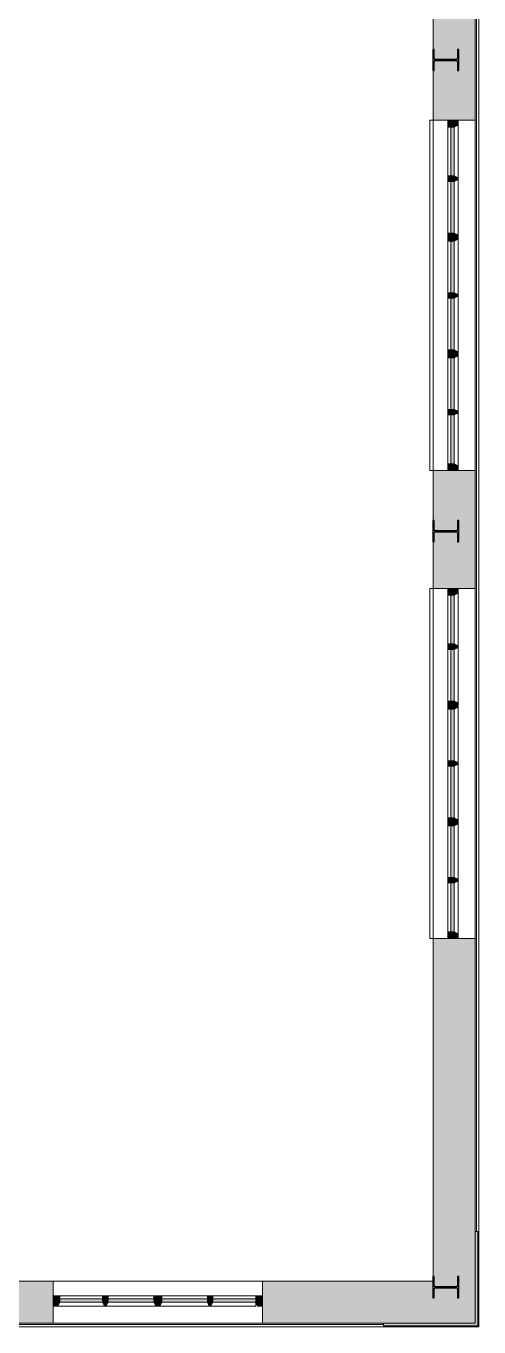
# Model space of a CAD drawing. Header units: inches. Extents: x -3803 to -1421, y -3454 to -210.
# Drawn here: x -1771.6 to -1633.3, y -3450.8 to -3053.3 of the extents above; entities that cross this region are included whole.
import ezdxf

# ---------------------------------------------------------------- set-up
doc = ezdxf.new("R2010")
doc.units = ezdxf.units.IN
doc.header["$MEASUREMENT"] = 0
for name, color, linetype, lineweight in [('A-GLAZ-CURT', 52, 'Continuous', 13), ('A-GLAZ-CWMG', 51, 'Continuous', 13), ('A-WALL', 113, 'Continuous', 13), ('A-WALL-PATT', 111, 'Continuous', 13), ('Q-CASE', 31, 'Continuous', 13), ('S-COLS', 52, 'Continuous', 13)]:
    doc.layers.add(name, color=color, linetype=linetype, lineweight=lineweight)

# ---------------------------------------------------------------- blocks, each defined once
blk = doc.blocks.new('_STL - Column - W Shape - 2017v1 - W8x24-1327150-DIMENSION PLAN - LEVEL 2 _579_ - 2__ - CAD')
at = {"layer": 'S-COLS'}
blk.add_hatch(color=130, dxfattribs=at).paths.add_polyline_path([(-3.25, 3.57), (-0.52, 3.57), (-0.24, 3.45), (-0.13, 3.18), (-0.13, -3.17), (-0.24, -3.45), (-0.52, -3.56), (-3.25, -3.56), (-3.25, -3.96), (3.25, -3.96), (3.25, -3.56), (0.51, -3.56), (0.24, -3.45), (0.12, -3.17), (0.12, 3.18), (0.24, 3.45), (0.51, 3.57), (3.25, 3.57), (3.25, 3.97), (-3.25, 3.97)], flags=0)
at = {"layer": 'S-COLS', "color": 253, "lineweight": 25}
for p, q in [((3.25, 3.97), (-3.25, 3.97)), ((-3.25, 3.97), (-3.25, 3.57)), ((-3.25, 3.57), (-0.52, 3.57)), ((-0.13, 3.18), (-0.13, -3.17)), ((0.12, -3.17), (0.12, 3.18)), ((0.51, 3.57), (3.25, 3.57)), ((3.25, 3.57), (3.25, 3.97)), ((-0.52, -3.56), (-3.25, -3.56)), ((-3.25, -3.56), (-3.25, -3.96)), ((-3.25, -3.96), (3.25, -3.96)), ((3.25, -3.56), (0.51, -3.56)), ((3.25, -3.96), (3.25, -3.56))]:
    blk.add_line(p, q, dxfattribs=at)
for centre, start, end in [((-0.52, 3.18), 0, 90), ((0.51, 3.18), 90, 180), ((-0.52, -3.17), 270, 0), ((0.51, -3.17), 180, 270)]:
    blk.add_arc(centre, 0.39, start, end, dxfattribs=at)
blk = doc.blocks.new('15830016-STRUCT_MARTINEZ-MOORE_CENTRAL_v2018_rvt-1-DIMENSION PLAN - LEVEL 2 _579_ - 2__ - CAD')
at = {"layer": 'S-COLS', "lineweight": 5}
for points in [[(-1647.36, -3066.89), (-1646.96, -3066.89), (-1646.96, -3064.16), (-1646.85, -3063.88), (-1646.57, -3063.77), (-1640.22, -3063.77), (-1639.94, -3063.88), (-1639.83, -3064.16), (-1639.83, -3066.89), (-1639.43, -3066.89), (-1639.43, -3060.39), (-1639.83, -3060.39), (-1639.83, -3063.13), (-1639.94, -3063.4), (-1640.22, -3063.52), (-1646.57, -3063.52), (-1646.85, -3063.4), (-1646.96, -3063.13), (-1646.96, -3060.39), (-1647.36, -3060.39)], [(-1639.4, -3210.89), (-1639.4, -3204.39), (-1639.8, -3204.39), (-1639.8, -3207.13), (-1639.91, -3207.4), (-1640.19, -3207.52), (-1646.54, -3207.52), (-1646.81, -3207.4), (-1646.93, -3207.13), (-1646.93, -3204.39), (-1647.33, -3204.39), (-1647.33, -3210.89), (-1646.93, -3210.89), (-1646.93, -3208.16), (-1646.81, -3207.88), (-1646.54, -3207.77), (-1640.19, -3207.77), (-1639.91, -3207.88), (-1639.8, -3208.16), (-1639.8, -3210.89)]]:
    blk.add_hatch(color=50, dxfattribs=at).paths.add_polyline_path(points, flags=0)
at = {"layer": 'S-COLS', "color": 253, "lineweight": 25}
for p, q in [((-1646.96, -3060.39), (-1647.36, -3060.39)), ((-1647.36, -3060.39), (-1647.36, -3066.89)), ((-1646.96, -3063.13), (-1646.96, -3060.39)), ((-1639.43, -3060.39), (-1639.83, -3060.39)), ((-1639.83, -3060.39), (-1639.83, -3063.13)), ((-1639.43, -3066.89), (-1639.43, -3060.39)), ((-1646.96, -3066.89), (-1646.96, -3064.16)), ((-1640.22, -3063.52), (-1646.57, -3063.52)), ((-1646.57, -3063.77), (-1640.22, -3063.77)), ((-1639.83, -3064.16), (-1639.83, -3066.89)), ((-1647.36, -3066.89), (-1646.96, -3066.89)), ((-1639.83, -3066.89), (-1639.43, -3066.89)), ((-1646.93, -3204.39), (-1647.33, -3204.39)), ((-1647.33, -3204.39), (-1647.33, -3210.89)), ((-1646.93, -3207.13), (-1646.93, -3204.39)), ((-1640.19, -3207.52), (-1646.54, -3207.52)), ((-1646.54, -3207.77), (-1640.19, -3207.77)), ((-1639.4, -3204.39), (-1639.8, -3204.39)), ((-1639.8, -3204.39), (-1639.8, -3207.13)), ((-1639.4, -3210.89), (-1639.4, -3204.39)), ((-1647.33, -3210.89), (-1646.93, -3210.89)), ((-1646.93, -3210.89), (-1646.93, -3208.16)), ((-1639.8, -3208.16), (-1639.8, -3210.89)), ((-1639.8, -3210.89), (-1639.4, -3210.89))]:
    blk.add_line(p, q, dxfattribs=at)
for centre, start, end in [((-1646.57, -3063.13), 180, 270), ((-1646.57, -3064.16), 90, 180), ((-1640.22, -3063.13), 270, 0), ((-1640.22, -3064.16), 0, 90), ((-1646.54, -3207.13), 180, 270), ((-1646.54, -3208.16), 90, 180), ((-1640.19, -3207.13), 270, 0), ((-1640.19, -3208.16), 0, 90)]:
    blk.add_arc(centre, 0.39, start, end, dxfattribs=at)
at = {"color": 250, "lineweight": 13, "rotation": 90.00000000000074}
blk.add_blockref('_STL - Column - W Shape - 2017v1 - W8x24-1327150-DIMENSION PLAN - LEVEL 2 _579_ - 2__ - CAD', (-1643.4, -3438.64), dxfattribs=at)
blk = doc.blocks.new('level 2 - band2 - level 2 - band-474741-DIMENSION PLAN - LEVEL 2 _579_ - 2__ - CAD')
at = {"layer": 'A-WALL', "lineweight": 20}
for p, q in [((-1633.27, -2610.52), (-1633.27, -3450.77)), ((-1634.02, -2819.58), (-1634.02, -3421.64)), ((-1662.4, -3450.02), (-1804.9, -3450.02)), ((-1633.27, -3450.77), (-2022.4, -3450.77))]:
    blk.add_line(p, q, dxfattribs=at)
blk = doc.blocks.new('coin 22 - coin 2-474936-DIMENSION PLAN - LEVEL 2 _579_ - 2__ - CAD')
at = {"layer": 'A-WALL-PATT', "lineweight": 20}
blk.add_hatch(color=10, dxfattribs=at).paths.add_polyline_path([(-1633.65, -3450.39), (-1633.65, -3421.64), (-1634.4, -3421.64), (-1634.4, -3449.64), (-1662.4, -3449.64), (-1662.4, -3450.39), (-1643.53, -3450.39)], flags=0)
at = {"layer": 'A-WALL', "lineweight": 20}
for p, q in [((-1633.65, -3421.64), (-1634.4, -3421.64)), ((-1634.4, -3421.64), (-1634.4, -3449.64)), ((-1633.65, -3450.39), (-1633.65, -3421.64)), ((-1634.4, -3449.64), (-1662.4, -3449.64)), ((-1662.4, -3449.64), (-1662.4, -3450.39)), ((-1662.4, -3450.39), (-1633.65, -3450.39))]:
    blk.add_line(p, q, dxfattribs=at)
blk = doc.blocks.new('Casework 56 - Casework 1-549904-DIMENSION PLAN - LEVEL 2 _579_ - 2__ - CAD')
at = {"layer": 'Q-CASE', "lineweight": 20}
for p, q in [((-1647.27, -3082.08), (-1648.33, -3082.08)), ((-1648.33, -3082.08), (-1648.33, -3189.08)), ((-1648.33, -3189.08), (-1648.33, -3082.08)), ((-1648.33, -3082.08), (-1647.27, -3082.08)), ((-1647.27, -3082.08), (-1642.83, -3082.08)), ((-1642.83, -3082.08), (-1642.83, -3084.14)), ((-1642.83, -3084.14), (-1642.83, -3099.07)), ((-1642.83, -3099.07), (-1642.83, -3100.76)), ((-1642.83, -3100.76), (-1642.83, -3116.53)), ((-1642.83, -3116.53), (-1642.83, -3118.97)), ((-1642.83, -3118.97), (-1642.83, -3134.74)), ((-1642.83, -3134.74), (-1642.83, -3136.42)), ((-1642.83, -3136.42), (-1642.83, -3152.19)), ((-1642.83, -3152.19), (-1642.83, -3154.63)), ((-1642.83, -3154.63), (-1642.83, -3170.4)), ((-1642.83, -3170.4), (-1642.83, -3172.09)), ((-1642.83, -3172.09), (-1642.83, -3187.02)), ((-1642.83, -3187.02), (-1642.83, -3189.08)), ((-1648.33, -3189.08), (-1647.27, -3189.08)), ((-1647.27, -3189.08), (-1648.33, -3189.08)), ((-1642.83, -3189.08), (-1647.27, -3189.08)), ((-1647.27, -3225.08), (-1648.33, -3225.08)), ((-1648.33, -3225.08), (-1648.33, -3332.08)), ((-1648.33, -3332.08), (-1648.33, -3225.08)), ((-1648.33, -3225.08), (-1647.27, -3225.08)), ((-1647.27, -3225.08), (-1642.83, -3225.08)), ((-1642.83, -3225.08), (-1642.83, -3227.14)), ((-1642.83, -3227.14), (-1642.83, -3242.07)), ((-1642.83, -3242.07), (-1642.83, -3243.76)), ((-1642.83, -3243.76), (-1642.83, -3259.53)), ((-1642.83, -3259.53), (-1642.83, -3261.97)), ((-1642.83, -3261.97), (-1642.83, -3277.74)), ((-1642.83, -3277.74), (-1642.83, -3279.42)), ((-1642.83, -3279.42), (-1642.83, -3295.19)), ((-1642.83, -3295.19), (-1642.83, -3297.63)), ((-1642.83, -3297.63), (-1642.83, -3313.4)), ((-1642.83, -3313.4), (-1642.83, -3315.09)), ((-1642.83, -3315.09), (-1642.83, -3330.02)), ((-1642.83, -3330.02), (-1642.83, -3332.08)), ((-1648.33, -3332.08), (-1647.27, -3332.08)), ((-1647.27, -3332.08), (-1648.33, -3332.08))]:
    blk.add_line(p, q, dxfattribs=at)
blk = doc.blocks.new('Casework 57 - Casework 3-549916-DIMENSION PLAN - LEVEL 2 _579_ - 2__ - CAD')
at = {"layer": 'Q-CASE', "lineweight": 20}
for p, q in [((-1699.4, -3436.77), (-1763.4, -3436.77)), ((-1763.4, -3436.77), (-1699.4, -3436.77)), ((-1761.34, -3441.2), (-1763.4, -3441.2)), ((-1748.24, -3441.2), (-1761.34, -3441.2)), ((-1746.56, -3441.2), (-1748.24, -3441.2)), ((-1732.62, -3441.2), (-1746.56, -3441.2)), ((-1730.18, -3441.2), (-1732.62, -3441.2)), ((-1716.24, -3441.2), (-1730.18, -3441.2)), ((-1714.56, -3441.2), (-1716.24, -3441.2)), ((-1699.4, -3441.2), (-1714.56, -3441.2))]:
    blk.add_line(p, q, dxfattribs=at)
blk = doc.blocks.new('System Panel - Winco Glass-383966-DIMENSION PLAN - LEVEL 2 _579_ - 2__ - CAD')
at = {"layer": 'A-GLAZ-CURT', "lineweight": 9}
blk.add_hatch(color=90, dxfattribs=at).paths.add_polyline_path([(7.46, 0), (-7.46, 0), (-7.46, -1), (7.46, -1)], flags=0)
at = {"layer": 'A-GLAZ-CURT', "lineweight": 20}
for p, q in [((7.46, 0), (-7.46, 0)), ((-7.46, 0), (-7.46, -1)), ((-7.46, -1), (7.46, -1)), ((7.46, -1), (7.46, 0))]:
    blk.add_line(p, q, dxfattribs=at)
blk = doc.blocks.new('System Panel - Winco Glass-383967-DIMENSION PLAN - LEVEL 2 _579_ - 2__ - CAD')
at = {"layer": 'A-GLAZ-CURT', "lineweight": 9}
blk.add_hatch(color=90, dxfattribs=at).paths.add_polyline_path([(7.89, 0), (-7.89, 0), (-7.89, -1), (7.89, -1)], flags=0)
at = {"layer": 'A-GLAZ-CURT', "lineweight": 20}
for p, q in [((7.89, 0), (-7.89, 0)), ((-7.89, 0), (-7.89, -1)), ((7.89, -1), (7.89, 0)), ((-7.89, -1), (7.89, -1))]:
    blk.add_line(p, q, dxfattribs=at)
blk = doc.blocks.new('Rectangular Mullion - Winco Accent Full-Large-383988-DIMENSION PLAN - LEVEL 2 _579_ - 2__ - CAD')
at = {"layer": 'A-GLAZ-CWMG', "lineweight": 9}
blk.add_hatch(color=90, dxfattribs=at).paths.add_polyline_path([(1.22, 0), (0.64, -1.25), (-0.64, -1.25), (-1.22, 0), (-1.22, 2), (1.22, 2)], flags=0)
at = {"layer": 'A-GLAZ-CWMG', "lineweight": 20}
for p, q in [((-1.22, 2), (1.22, 2)), ((-1.22, 0), (-1.22, 2)), ((-0.64, -1.25), (-1.22, 0)), ((1.22, 0), (0.64, -1.25)), ((1.22, 2), (1.22, 0)), ((0.64, -1.25), (-0.64, -1.25))]:
    blk.add_line(p, q, dxfattribs=at)
blk = doc.blocks.new('Rectangular Mullion - Winco Accent Full-383995-DIMENSION PLAN - LEVEL 2 _579_ - 2__ - CAD')
at = {"layer": 'A-GLAZ-CWMG', "lineweight": 9}
blk.add_hatch(color=90, dxfattribs=at).paths.add_polyline_path([(0.84, 0), (0.26, -1.25), (-0.26, -1.25), (-0.84, 0), (-0.84, 2), (0.84, 2)], flags=0)
at = {"layer": 'A-GLAZ-CWMG', "lineweight": 20}
for p, q in [((-0.84, 2), (0.84, 2)), ((-0.84, 0), (-0.84, 2)), ((-0.26, -1.25), (-0.84, 0)), ((0.84, 0), (0.26, -1.25)), ((0.84, 2), (0.84, 0)), ((0.26, -1.25), (-0.26, -1.25))]:
    blk.add_line(p, q, dxfattribs=at)
blk = doc.blocks.new('Rectangular Mullion - Winco Accent Full_Right-Large-384009-DIMENSION PLAN - LEVEL 2 _579_ - 2__ - CAD')
at = {"layer": 'A-GLAZ-CWMG', "lineweight": 9}
blk.add_hatch(color=90, dxfattribs=at).paths.add_polyline_path([(-2.06, 0), (-1.48, -1.25), (0, -1.25), (0, 2), (-2.06, 2)], flags=0)
at = {"layer": 'A-GLAZ-CWMG', "lineweight": 20}
for p, q in [((0, 2), (-2.06, 2)), ((-2.06, 2), (-2.06, 0)), ((-2.06, 0), (-1.48, -1.25)), ((0, -1.25), (0, 2)), ((-1.48, -1.25), (0, -1.25))]:
    blk.add_line(p, q, dxfattribs=at)
blk = doc.blocks.new('Rectangular Mullion - Winco Accent Full_Left-Large-384018-DIMENSION PLAN - LEVEL 2 _579_ - 2__ - CAD')
at = {"layer": 'A-GLAZ-CWMG', "lineweight": 9}
blk.add_hatch(color=90, dxfattribs=at).paths.add_polyline_path([(0, -1.25), (-1.48, -1.25), (-2.06, 0), (-2.06, 2), (0, 2)], flags=0)
at = {"layer": 'A-GLAZ-CWMG', "lineweight": 20}
for p, q in [((-2.06, 0), (-2.06, 2)), ((-2.06, 2), (0, 2)), ((-1.48, -1.25), (-2.06, 0)), ((0, 2), (0, -1.25)), ((0, -1.25), (-1.48, -1.25))]:
    blk.add_line(p, q, dxfattribs=at)
blk = doc.blocks.new('Rectangular Mullion - Winco Accent Full_Right-Large-384019-DIMENSION PLAN - LEVEL 2 _579_ - 2__ - CAD')
at = {"layer": 'A-GLAZ-CWMG', "lineweight": 9}
for p, q in [((-1638.83, -782.08), (-1638.83, -767.15)), ((-1635.58, -782.66), (-1635.58, -766.57))]:
    blk.add_line(p, q, dxfattribs=at)
blk = doc.blocks.new('Rectangular Mullion - Winco Accent Full_Right-Large-384020-DIMENSION PLAN - LEVEL 2 _579_ - 2__ - CAD')
at = {"layer": 'A-GLAZ-CWMG', "lineweight": 9}
for p, q in [((-1635.58, -747.84), (-1635.58, -730.9)), ((-1638.83, -747.26), (-1638.83, -731.48))]:
    blk.add_line(p, q, dxfattribs=at)
blk = doc.blocks.new('Rectangular Mullion - Winco Accent Full_Right-Large-V29-DIMENSION PLAN - LEVEL 2 _579_ - 2__ - CAD')
at = {"layer": 'A-GLAZ-CWMG', "lineweight": 9}
for p, q in [((-1638.83, -729.8), (-1638.83, -714.03)), ((-1635.58, -730.38), (-1635.58, -713.44))]:
    blk.add_line(p, q, dxfattribs=at)
blk = doc.blocks.new('Rectangular Mullion - Winco Accent Full_Right-Large-384021-DIMENSION PLAN - LEVEL 2 _579_ - 2__ - CAD')
at = {"layer": 'A-GLAZ-CWMG', "lineweight": 9}
for p, q in [((-1638.83, -694.13), (-1638.83, -679.2)), ((-1635.58, -694.71), (-1635.58, -678.62))]:
    blk.add_line(p, q, dxfattribs=at)
blk = doc.blocks.new('System Panel - Winco Glass-V68-DIMENSION PLAN - LEVEL 2 _579_ - 2__ - CAD')
at = {"layer": 'A-GLAZ-CURT', "lineweight": 9}
blk.add_hatch(color=90, dxfattribs=at).paths.add_polyline_path([(-6.546875, 0), (-6.546875, -1), (6.546875, -1), (6.546875, 0)], flags=0)
at = {"layer": 'A-GLAZ-CURT', "lineweight": 20}
for p, q in [((6.546875, 0), (-6.546875, 0)), ((-6.546875, 0), (-6.546875, -1)), ((6.546875, -1), (6.546875, 0)), ((-6.546875, -1), (6.546875, -1))]:
    blk.add_line(p, q, dxfattribs=at)
blk = doc.blocks.new('System Panel - Winco Glass-V69-DIMENSION PLAN - LEVEL 2 _579_ - 2__ - CAD')
at = {"layer": 'A-GLAZ-CURT', "lineweight": 9}
blk.add_hatch(color=90, dxfattribs=at).paths.add_polyline_path([(-6.96875, 0), (-6.96875, -1), (6.96875, -1), (6.96875, 0)], flags=0)
at = {"layer": 'A-GLAZ-CURT', "lineweight": 20}
for p, q in [((6.96875, 0), (-6.96875, 0)), ((-6.96875, 0), (-6.96875, -1)), ((6.96875, -1), (6.96875, 0)), ((-6.96875, -1), (6.96875, -1))]:
    blk.add_line(p, q, dxfattribs=at)
blk = doc.blocks.new('Rectangular Mullion - Winco Accent Full_Left-Large-V70-DIMENSION PLAN - LEVEL 2 _579_ - 2__ - CAD')
at = {"layer": 'A-GLAZ-CWMG', "lineweight": 9}
blk.add_hatch(color=90, dxfattribs=at).paths.add_polyline_path([(-1.48, -1.25), (-2.06, 0), (-2.06, 2), (0, 2), (0, -1.25)], flags=0)
at = {"layer": 'A-GLAZ-CWMG', "lineweight": 20}
for p, q in [((-2.06, 0), (-2.06, 2)), ((-2.06, 2), (0, 2)), ((-1.48, -1.25), (-2.06, 0)), ((0, 2), (0, -1.25)), ((0, -1.25), (-1.48, -1.25))]:
    blk.add_line(p, q, dxfattribs=at)
blk = doc.blocks.new('Rectangular Mullion - Winco Accent Full_Right-Large-V71-DIMENSION PLAN - LEVEL 2 _579_ - 2__ - CAD')
at = {"layer": 'A-GLAZ-CWMG', "lineweight": 9}
blk.add_hatch(color=90, dxfattribs=at).paths.add_polyline_path([(0, -1.25), (0, 2), (-2.06, 2), (-2.06, 0), (-1.48, -1.25)], flags=0)
at = {"layer": 'A-GLAZ-CWMG', "lineweight": 20}
for p, q in [((0, 2), (-2.06, 2)), ((-2.06, 2), (-2.06, 0)), ((-2.06, 0), (-1.48, -1.25)), ((0, -1.25), (0, 2)), ((-1.48, -1.25), (0, -1.25))]:
    blk.add_line(p, q, dxfattribs=at)
blk = doc.blocks.new('Rectangular Mullion - Winco Accent Full_Right-Large-V72-DIMENSION PLAN - LEVEL 2 _579_ - 2__ - CAD')
at = {"layer": 'A-GLAZ-CWMG', "lineweight": 9}
for p, q in [((-1730.18, -3441.2), (-1716.24, -3441.2)), ((-1730.76, -3444.45), (-1715.66, -3444.45))]:
    blk.add_line(p, q, dxfattribs=at)
blk = doc.blocks.new('Rectangular Mullion - Winco Accent Full_Right-Large-V73-DIMENSION PLAN - LEVEL 2 _579_ - 2__ - CAD')
at = {"layer": 'A-GLAZ-CWMG', "lineweight": 9}
for p, q in [((-1761.34, -3441.2), (-1748.24, -3441.2)), ((-1761.92, -3444.45), (-1747.66, -3444.45))]:
    blk.add_line(p, q, dxfattribs=at)
blk = doc.blocks.new('Rectangular Mullion - Winco Accent Full_Right-Large-V74-DIMENSION PLAN - LEVEL 2 _579_ - 2__ - CAD')
at = {"layer": 'A-GLAZ-CWMG', "lineweight": 9}
for p, q in [((-1746.56, -3441.2), (-1732.62, -3441.2)), ((-1747.14, -3444.45), (-1732.04, -3444.45))]:
    blk.add_line(p, q, dxfattribs=at)
blk = doc.blocks.new('Rectangular Mullion - Winco Accent Full_Right-Large-V75-DIMENSION PLAN - LEVEL 2 _579_ - 2__ - CAD')
at = {"layer": 'A-GLAZ-CWMG', "lineweight": 9}
for p, q in [((-1714.56, -3441.2), (-1701.46, -3441.2)), ((-1715.14, -3444.45), (-1701.46, -3444.45)), ((-1701.46, -3443.2), (-1701.46, -3444.45))]:
    blk.add_line(p, q, dxfattribs=at)
blk = doc.blocks.new('Rectangular Mullion - Winco Accent Full-Large-V76-DIMENSION PLAN - LEVEL 2 _579_ - 2__ - CAD')
at = {"layer": 'A-GLAZ-CWMG', "lineweight": 9}
blk.add_hatch(color=90, dxfattribs=at).paths.add_polyline_path([(-0.64, -1.25), (-1.22, 0), (-1.22, 2), (1.22, 2), (1.22, 0), (0.64, -1.25)], flags=0)
at = {"layer": 'A-GLAZ-CWMG', "lineweight": 20}
for p, q in [((-1.22, 2), (1.22, 2)), ((-1.22, 0), (-1.22, 2)), ((-0.64, -1.25), (-1.22, 0)), ((1.22, 0), (0.64, -1.25)), ((1.22, 2), (1.22, 0)), ((0.64, -1.25), (-0.64, -1.25))]:
    blk.add_line(p, q, dxfattribs=at)
blk = doc.blocks.new('Rectangular Mullion - Winco Accent Full-V81-DIMENSION PLAN - LEVEL 2 _579_ - 2__ - CAD')
at = {"layer": 'A-GLAZ-CWMG', "lineweight": 9}
blk.add_hatch(color=90, dxfattribs=at).paths.add_polyline_path([(-0.26, -1.25), (-0.84, 0), (-0.84, 2), (0.84, 2), (0.84, 0), (0.26, -1.25)], flags=0)
at = {"layer": 'A-GLAZ-CWMG', "lineweight": 20}
for p, q in [((-0.84, 2), (0.84, 2)), ((-0.84, 0), (-0.84, 2)), ((-0.26, -1.25), (-0.84, 0)), ((0.84, 0), (0.26, -1.25)), ((0.84, 2), (0.84, 0)), ((0.26, -1.25), (-0.26, -1.25))]:
    blk.add_line(p, q, dxfattribs=at)

msp = doc.modelspace()

# ---------------------------------------------------------------- hatches: boundary and pattern name
at = {"layer": 'A-WALL-PATT', "lineweight": 20}
h = msp.add_hatch(color=10, dxfattribs=at)
h.paths.add_polyline_path([(-1639.83, -3449.64), (-1634.4, -3449.64), (-1634.4, -3332.08), (-1647.27, -3332.08), (-1647.27, -3435.39), (-1646.96, -3435.39), (-1646.96, -3438.13), (-1646.85, -3438.4), (-1646.57, -3438.52), (-1640.22, -3438.52), (-1639.94, -3438.4), (-1639.83, -3438.13), (-1639.83, -3435.39), (-1639.43, -3435.39), (-1639.43, -3441.89), (-1639.83, -3441.89), (-1639.83, -3439.16), (-1639.94, -3438.88), (-1640.22, -3438.77), (-1646.57, -3438.77), (-1646.85, -3438.88), (-1646.96, -3439.16), (-1646.96, -3441.89), (-1647.27, -3441.89), (-1647.27, -3449.64), (-1643.53, -3449.64)], flags=0)
h.paths.add_polyline_path([(-1634.4, -3225.08), (-1634.4, -3189.08), (-1647.27, -3189.08), (-1647.27, -3225.08), (-1643.53, -3225.08)], flags=0)
h.paths.add_polyline_path([(-1634.4, -3082.08), (-1634.4, -3046.14), (-1647.27, -3046.14), (-1647.27, -3082.08), (-1643.53, -3082.08)], flags=0)
h.paths.add_polyline_path([(-1647.27, -2939.14), (-1634.4, -2939.14), (-1634.4, -2834.64), (-1647.27, -2834.64), (-1647.27, -2913.61)], flags=0)
h = msp.add_hatch(color=10, dxfattribs=at)
h.paths.add_polyline_path([(-1647.27, -3449.64), (-1647.27, -3441.89), (-1647.36, -3441.89), (-1647.36, -3436.77), (-1699.4, -3436.77), (-1699.4, -3449.64), (-1647.36, -3449.64)], flags=0)
h.paths.add_polyline_path([(-2213.58, -3449.64), (-2175.9, -3449.64), (-2175.9, -3436.77), (-2220.24, -3436.77), (-2220.24, -3442.57), (-2220.09, -3442.92), (-2219.74, -3443.07), (-2216.4, -3443.07), (-2216.4, -3443.6), (-2224.39, -3443.6), (-2224.39, -3443.07), (-2221.06, -3443.07), (-2220.7, -3442.92), (-2220.56, -3442.57), (-2220.56, -3436.77), (-2241.27, -3436.77), (-2241.27, -3449.64)], flags=0)
h.paths.add_polyline_path([(-2068.9, -3449.64), (-1979.9, -3449.64), (-1979.9, -3436.77), (-2024.24, -3436.77), (-2024.24, -3442.57), (-2024.09, -3442.92), (-2023.74, -3443.07), (-2020.4, -3443.07), (-2020.4, -3443.6), (-2028.39, -3443.6), (-2028.39, -3443.07), (-2025.06, -3443.07), (-2024.7, -3442.92), (-2024.56, -3442.57), (-2024.56, -3436.77), (-2068.9, -3436.77)], flags=0)
h.paths.add_polyline_path([(-1806.4, -3449.64), (-1763.4, -3449.64), (-1763.4, -3436.77), (-1828.24, -3436.77), (-1828.24, -3441.82), (-1828.09, -3442.17), (-1827.74, -3442.32), (-1824.4, -3442.32), (-1824.4, -3442.85), (-1832.39, -3442.85), (-1832.39, -3442.32), (-1829.06, -3442.32), (-1828.7, -3442.17), (-1828.56, -3441.82), (-1828.56, -3436.77), (-1872.9, -3436.77), (-1872.9, -3449.64)], flags=0)

# ---------------------------------------------------------------- linework, layer by layer
at = {"layer": 'A-WALL', "lineweight": 20}
for p, q in [((-1647.27, -3435.39), (-1647.27, -2834.64)), ((-1634.4, -2834.64), (-1634.4, -3449.64)), ((-1647.27, -3082.08), (-1634.4, -3082.08)), ((-1634.4, -3189.08), (-1647.27, -3189.08)), ((-1647.27, -3225.08), (-1634.4, -3225.08)), ((-1634.4, -3332.08), (-1647.27, -3332.08)), ((-1828.24, -3436.77), (-1647.36, -3436.77)), ((-1763.4, -3449.64), (-1763.4, -3436.77)), ((-1699.4, -3436.77), (-1699.4, -3449.64)), ((-2241.27, -3449.64), (-1634.4, -3449.64))]:
    msp.add_line(p, q, dxfattribs=at)

# ---------------------------------------------------------------- block references
at = {"lineweight": 5}
msp.add_blockref('15830016-STRUCT_MARTINEZ-MOORE_CENTRAL_v2018_rvt-1-DIMENSION PLAN - LEVEL 2 _579_ - 2__ - CAD', (0, 0), dxfattribs=at)
at = {"layer": 'A-GLAZ-CURT', "lineweight": 9}
for name, p, rotation in [('System Panel - Winco Glass-383966-DIMENSION PLAN - LEVEL 2 _579_ - 2__ - CAD', (-1640.83, -3091.61), 269.9999999999482), ('System Panel - Winco Glass-383967-DIMENSION PLAN - LEVEL 2 _579_ - 2__ - CAD', (-1640.83, -3108.64), 269.9999999999482), ('System Panel - Winco Glass-383967-DIMENSION PLAN - LEVEL 2 _579_ - 2__ - CAD', (-1640.83, -3126.85), 269.9999999999482), ('System Panel - Winco Glass-383967-DIMENSION PLAN - LEVEL 2 _579_ - 2__ - CAD', (-1640.83, -3144.31), 269.9999999999482), ('System Panel - Winco Glass-383967-DIMENSION PLAN - LEVEL 2 _579_ - 2__ - CAD', (-1640.83, -3162.52), 269.9999999999482), ('System Panel - Winco Glass-383966-DIMENSION PLAN - LEVEL 2 _579_ - 2__ - CAD', (-1640.83, -3179.55), 269.9999999999482), ('System Panel - Winco Glass-383966-DIMENSION PLAN - LEVEL 2 _579_ - 2__ - CAD', (-1640.83, -3234.61), 269.9999999999482), ('System Panel - Winco Glass-383967-DIMENSION PLAN - LEVEL 2 _579_ - 2__ - CAD', (-1640.83, -3251.64), 269.9999999999482), ('System Panel - Winco Glass-383967-DIMENSION PLAN - LEVEL 2 _579_ - 2__ - CAD', (-1640.83, -3269.85), 269.9999999999482), ('System Panel - Winco Glass-383967-DIMENSION PLAN - LEVEL 2 _579_ - 2__ - CAD', (-1640.83, -3287.31), 269.9999999999482), ('System Panel - Winco Glass-383967-DIMENSION PLAN - LEVEL 2 _579_ - 2__ - CAD', (-1640.83, -3305.52), 269.9999999999482), ('System Panel - Winco Glass-383966-DIMENSION PLAN - LEVEL 2 _579_ - 2__ - CAD', (-1640.83, -3322.55), 269.9999999999482), ('System Panel - Winco Glass-V68-DIMENSION PLAN - LEVEL 2 _579_ - 2__ - CAD', (-1754.79, -3443.2), 180), ('System Panel - Winco Glass-V69-DIMENSION PLAN - LEVEL 2 _579_ - 2__ - CAD', (-1739.59, -3443.2), 180), ('System Panel - Winco Glass-V69-DIMENSION PLAN - LEVEL 2 _579_ - 2__ - CAD', (-1723.21, -3443.2), 180), ('System Panel - Winco Glass-V68-DIMENSION PLAN - LEVEL 2 _579_ - 2__ - CAD', (-1708.01, -3443.2), 180)]:
    msp.add_blockref(name, p, dxfattribs=dict(at, rotation=rotation))
at = {"layer": 'A-GLAZ-CWMG', "lineweight": 9, "rotation": 89.9999999999482}
for p in [(-1640.83, -3082.08), (-1640.83, -3225.08)]:
    msp.add_blockref('Rectangular Mullion - Winco Accent Full_Right-Large-384009-DIMENSION PLAN - LEVEL 2 _579_ - 2__ - CAD', p, dxfattribs=at)
at = {"layer": 'A-GLAZ-CWMG', "lineweight": 9}
for name, p in [('Rectangular Mullion - Winco Accent Full_Right-Large-384021-DIMENSION PLAN - LEVEL 2 _579_ - 2__ - CAD', (-4, -2404.94)), ('Rectangular Mullion - Winco Accent Full_Right-Large-384020-DIMENSION PLAN - LEVEL 2 _579_ - 2__ - CAD', (-4, -2369.27)), ('Rectangular Mullion - Winco Accent Full_Right-Large-V29-DIMENSION PLAN - LEVEL 2 _579_ - 2__ - CAD', (-4, -2404.94)), ('Rectangular Mullion - Winco Accent Full_Right-Large-384020-DIMENSION PLAN - LEVEL 2 _579_ - 2__ - CAD', (-4, -2404.94)), ('Rectangular Mullion - Winco Accent Full_Right-Large-V29-DIMENSION PLAN - LEVEL 2 _579_ - 2__ - CAD', (-4, -2440.61)), ('Rectangular Mullion - Winco Accent Full_Right-Large-384019-DIMENSION PLAN - LEVEL 2 _579_ - 2__ - CAD', (-4, -2404.94)), ('Rectangular Mullion - Winco Accent Full_Right-Large-384021-DIMENSION PLAN - LEVEL 2 _579_ - 2__ - CAD', (-4, -2547.94)), ('Rectangular Mullion - Winco Accent Full_Right-Large-384020-DIMENSION PLAN - LEVEL 2 _579_ - 2__ - CAD', (-4, -2512.27)), ('Rectangular Mullion - Winco Accent Full_Right-Large-V29-DIMENSION PLAN - LEVEL 2 _579_ - 2__ - CAD', (-4, -2547.94)), ('Rectangular Mullion - Winco Accent Full_Right-Large-384020-DIMENSION PLAN - LEVEL 2 _579_ - 2__ - CAD', (-4, -2547.94)), ('Rectangular Mullion - Winco Accent Full_Right-Large-V29-DIMENSION PLAN - LEVEL 2 _579_ - 2__ - CAD', (-4, -2583.61)), ('Rectangular Mullion - Winco Accent Full_Right-Large-384019-DIMENSION PLAN - LEVEL 2 _579_ - 2__ - CAD', (-4, -2547.94)), ('Rectangular Mullion - Winco Accent Full_Right-Large-V73-DIMENSION PLAN - LEVEL 2 _579_ - 2__ - CAD', (0, 0)), ('Rectangular Mullion - Winco Accent Full_Right-Large-V74-DIMENSION PLAN - LEVEL 2 _579_ - 2__ - CAD', (0, 0)), ('Rectangular Mullion - Winco Accent Full_Right-Large-V72-DIMENSION PLAN - LEVEL 2 _579_ - 2__ - CAD', (0, 0)), ('Rectangular Mullion - Winco Accent Full_Right-Large-V75-DIMENSION PLAN - LEVEL 2 _579_ - 2__ - CAD', (0, 0)), ('Rectangular Mullion - Winco Accent Full_Right-Large-V71-DIMENSION PLAN - LEVEL 2 _579_ - 2__ - CAD', (-1699.4, -3443.2))]:
    msp.add_blockref(name, p, dxfattribs=at)
at = {"layer": 'A-GLAZ-CWMG', "lineweight": 9, "extrusion": (0, 0, -1), "rotation": 270.0000000000518}
for name, p in [('Rectangular Mullion - Winco Accent Full-383995-DIMENSION PLAN - LEVEL 2 _579_ - 2__ - CAD', (1640.83, -3099.91)), ('Rectangular Mullion - Winco Accent Full-Large-383988-DIMENSION PLAN - LEVEL 2 _579_ - 2__ - CAD', (1640.83, -3117.75)), ('Rectangular Mullion - Winco Accent Full-383995-DIMENSION PLAN - LEVEL 2 _579_ - 2__ - CAD', (1640.83, -3135.58)), ('Rectangular Mullion - Winco Accent Full-Large-383988-DIMENSION PLAN - LEVEL 2 _579_ - 2__ - CAD', (1640.83, -3153.41)), ('Rectangular Mullion - Winco Accent Full-383995-DIMENSION PLAN - LEVEL 2 _579_ - 2__ - CAD', (1640.83, -3171.25)), ('Rectangular Mullion - Winco Accent Full_Left-Large-384018-DIMENSION PLAN - LEVEL 2 _579_ - 2__ - CAD', (1640.83, -3189.08)), ('Rectangular Mullion - Winco Accent Full-383995-DIMENSION PLAN - LEVEL 2 _579_ - 2__ - CAD', (1640.83, -3242.91)), ('Rectangular Mullion - Winco Accent Full-Large-383988-DIMENSION PLAN - LEVEL 2 _579_ - 2__ - CAD', (1640.83, -3260.75)), ('Rectangular Mullion - Winco Accent Full-383995-DIMENSION PLAN - LEVEL 2 _579_ - 2__ - CAD', (1640.83, -3278.58)), ('Rectangular Mullion - Winco Accent Full-Large-383988-DIMENSION PLAN - LEVEL 2 _579_ - 2__ - CAD', (1640.83, -3296.41)), ('Rectangular Mullion - Winco Accent Full-383995-DIMENSION PLAN - LEVEL 2 _579_ - 2__ - CAD', (1640.83, -3314.25)), ('Rectangular Mullion - Winco Accent Full_Left-Large-384018-DIMENSION PLAN - LEVEL 2 _579_ - 2__ - CAD', (1640.83, -3332.08))]:
    msp.add_blockref(name, p, dxfattribs=at)
at = {"layer": 'A-GLAZ-CWMG', "lineweight": 9, "extrusion": (0, 0, -1)}
for name, p in [('Rectangular Mullion - Winco Accent Full_Left-Large-V70-DIMENSION PLAN - LEVEL 2 _579_ - 2__ - CAD', (1763.4, -3443.2)), ('Rectangular Mullion - Winco Accent Full-V81-DIMENSION PLAN - LEVEL 2 _579_ - 2__ - CAD', (1747.4, -3443.2)), ('Rectangular Mullion - Winco Accent Full-Large-V76-DIMENSION PLAN - LEVEL 2 _579_ - 2__ - CAD', (1731.4, -3443.2)), ('Rectangular Mullion - Winco Accent Full-V81-DIMENSION PLAN - LEVEL 2 _579_ - 2__ - CAD', (1715.4, -3443.2))]:
    msp.add_blockref(name, p, dxfattribs=at)
at = {"layer": 'A-WALL', "lineweight": 20}
for name in ['level 2 - band2 - level 2 - band-474741-DIMENSION PLAN - LEVEL 2 _579_ - 2__ - CAD', 'coin 22 - coin 2-474936-DIMENSION PLAN - LEVEL 2 _579_ - 2__ - CAD']:
    msp.add_blockref(name, (0, 0), dxfattribs=at)
at = {"layer": 'Q-CASE', "lineweight": 20}
for name in ['Casework 56 - Casework 1-549904-DIMENSION PLAN - LEVEL 2 _579_ - 2__ - CAD', 'Casework 57 - Casework 3-549916-DIMENSION PLAN - LEVEL 2 _579_ - 2__ - CAD']:
    msp.add_blockref(name, (0, 0), dxfattribs=at)

doc.saveas('drawing.dxf')
